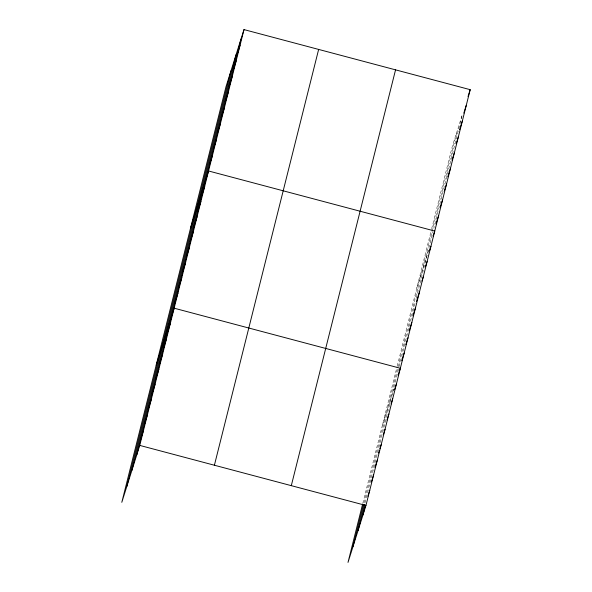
<?xml version="1.0" encoding="UTF-8"?>
<svg xmlns="http://www.w3.org/2000/svg" width="592" height="592" viewBox="0 0 592 592"><rect width="100%" height="100%" fill="white"/><g stroke="black" fill="none" stroke-linecap="round" stroke-linejoin="round"><path stroke-width="0.44" stroke-dasharray="2.96 2.22" d="M362.844 503.207L397.017 366.885M397.247 365.989L431.464 229.496M431.686 228.623L452.251 146.594L462.278 114.789L433.832 228.238M363.962 502.793L457.187 130.928M365.005 502.793L398.956 367.373M399.178 366.478L415.369 301.898M416.265 298.316L432.959 231.724M416.805 287.964L429.304 248.329M382.402 425.182L393.806 389.025"/><path stroke-width="0.89" d="M126.747 486.661L230.991 70.855M131.831 470.522L236.075 54.716M136.774 454.856L241.018 39.05M243.993 29.6L226.048 86.521L121.804 502.327L139.749 445.406L243.993 29.6L470.196 89.673L365.952 505.479L348.007 562.4L362.622 504.103M214.4 465.231L318.644 49.425M291.301 485.655L395.552 69.849M352.943 546.734L363.51 504.584M358.034 530.595L364.554 504.591M362.97 514.929L365.442 505.065M237.081 54.76L240.056 45.31M233.137 70.463L236.119 61.013M229.2 86.173L232.182 76.723M225.263 101.883L228.246 92.433M221.327 117.593L224.309 108.144M217.39 133.296L220.365 123.846M213.453 149.006L216.428 139.557M209.509 164.717L212.491 155.267M190.609 227.89L208.554 170.977L434.75 231.05L433.129 236.201M201.754 195.671L204.728 186.221M197.928 210.915L200.91 201.465M194.109 226.166L197.084 216.716M190.284 241.41L193.266 231.96M186.465 256.654L189.44 247.204M182.639 271.906L185.622 262.456M178.814 287.15L181.796 277.7M174.995 302.394L177.977 292.944M156.207 365.109L174.152 308.195L400.347 368.268L398.187 375.136M167.351 332.889L170.333 323.439M163.525 348.133L166.507 338.683M159.707 363.384L162.682 353.935M155.881 378.628L158.863 369.179M152.063 393.872L155.037 384.423M148.237 409.116L151.219 399.667M144.418 424.368L147.393 414.918M140.593 439.612L143.575 430.162M468.028 96.548L470.196 89.673M463.817 113.116L466.259 105.383M459.607 129.678L462.322 121.086M456.217 143.671L458.378 136.796M452.007 160.24L454.441 152.507M447.796 176.808L450.505 168.217M444.4 190.794L446.568 183.92M440.189 207.363L442.631 199.63M435.978 223.931L438.687 215.34M429.577 250.586L430.932 246.294M425.485 266.696L427.106 261.538M421.933 281.082L423.287 276.79M416.479 301.483L419.462 292.034M412.935 315.869L415.643 307.278M409.383 330.255L411.817 322.529M405.831 344.648L407.999 337.773M401.739 360.75L404.173 353.017M394.635 389.521L396.529 383.512M391.083 403.914L392.703 398.756M386.99 420.017L388.885 414.008M383.438 434.402L385.059 429.252M378.532 453.087L379.346 450.512M379.886 448.795L381.241 444.496M374.98 467.473L377.415 459.74M371.428 481.858L373.596 474.991M367.876 496.251L369.771 490.235M139.749 445.406L365.952 505.479"/></g></svg>
